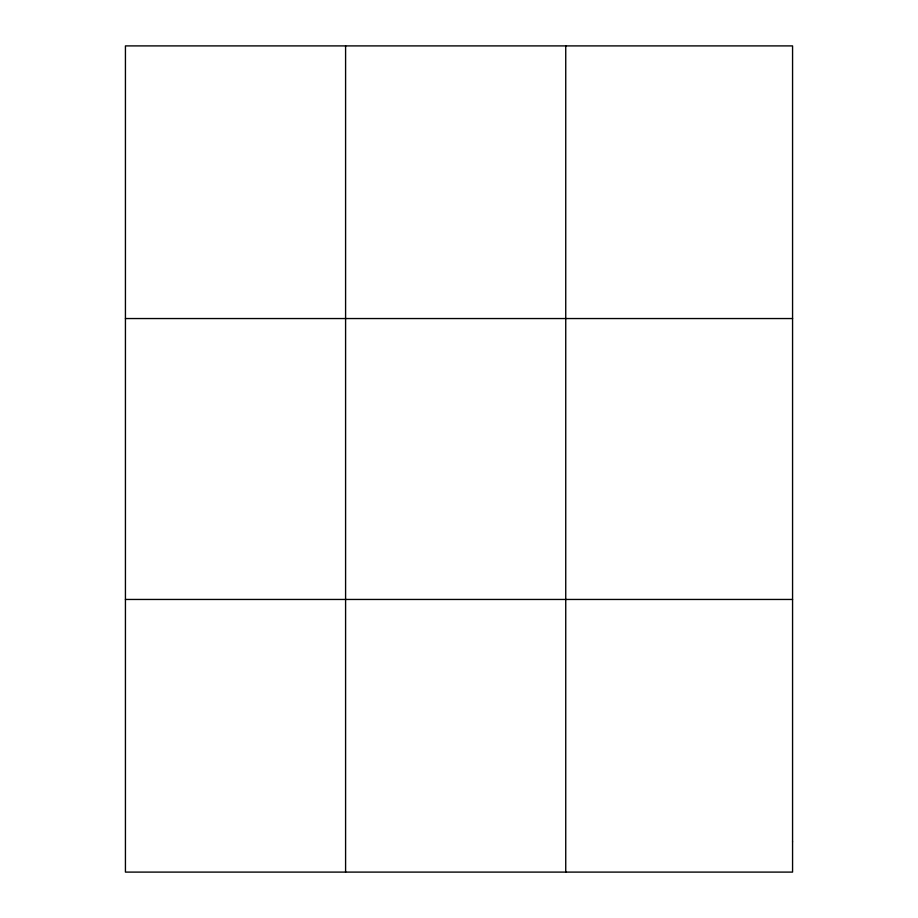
<?xml version="1.0" encoding="UTF-8"?>
<svg xmlns="http://www.w3.org/2000/svg" width="918" height="918" viewBox="0 0 918 918"><rect width="100%" height="100%" fill="white"/><g stroke="black" fill="none" stroke-linecap="round" stroke-linejoin="round"><path stroke-width="1.38" d="M345.593 872.1L345.593 45.9M565.74 872.1L565.74 45.9M125.433 318.546L792.567 318.546M125.433 599.454L792.567 599.454M792.567 841.806L792.567 872.1L125.433 872.1L125.433 45.9L792.567 45.9L792.567 841.806"/></g></svg>
